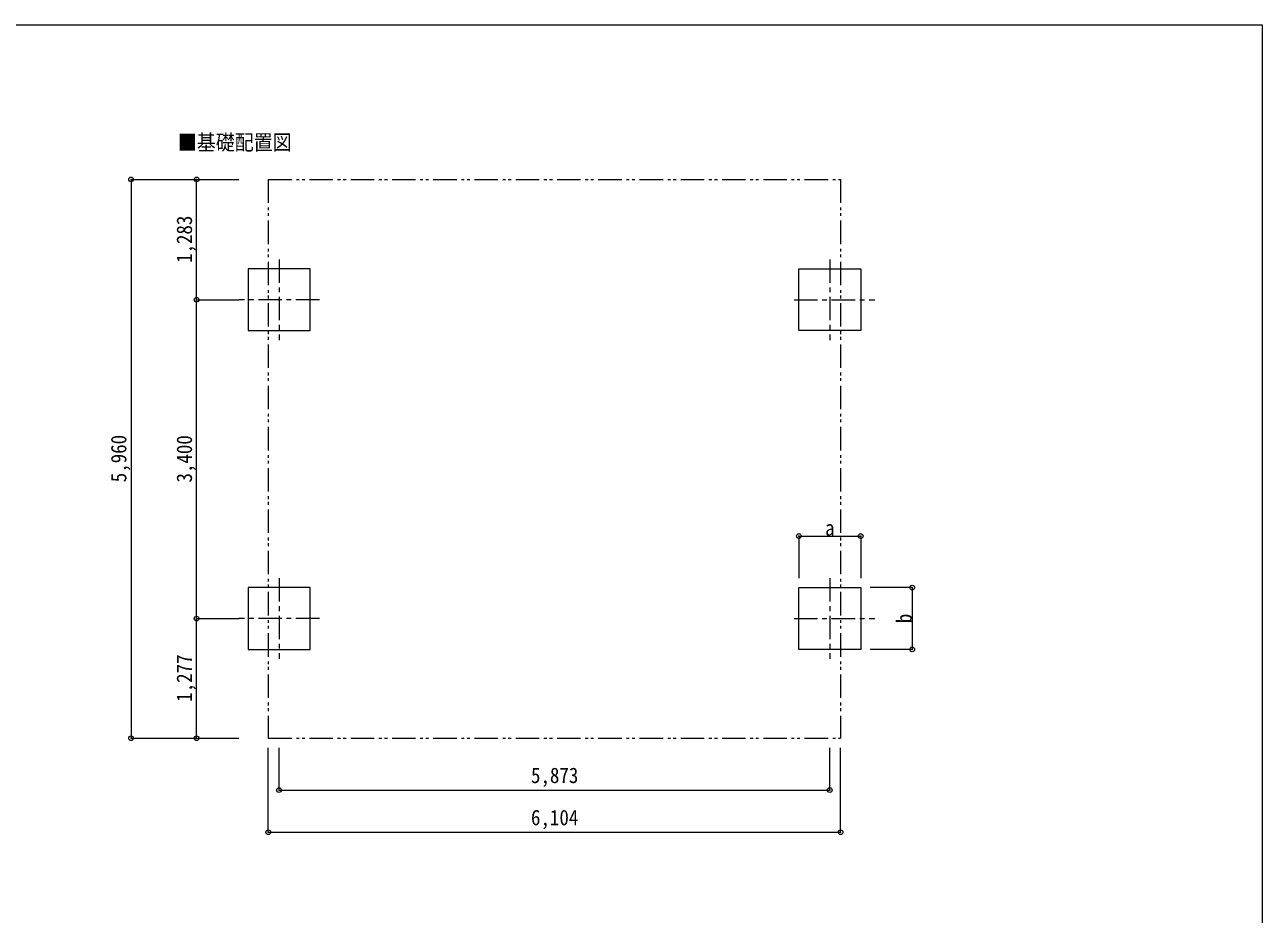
# Model space of a CAD drawing. Units: millimetres at full size, sheet at 1:50. Extents: x -14053 to 14053, y -9700 to 9700.
# Drawn here: x 149 to 13347, y 214 to 9700 of the extents above; entities that cross this region are included whole.
import ezdxf
from ezdxf.enums import TextEntityAlignment as Align

# ---------------------------------------------------------------- set-up
doc = ezdxf.new("R2010")
doc.units = ezdxf.units.MM
doc.header["$LTSCALE"] = 50
doc.header["$PDMODE"] = 32
doc.header["$PDSIZE"] = 50
doc.linetypes.add('CHAIN1', pattern=[8, 5, -1, 1, -1])
doc.linetypes.add('DOUBLE_CHAIN1', pattern=[8.8, 5, -1, 0.6, -0.6, 0.6, -1])
doc.layers.add('1-7', color=7, linetype='Continuous')
for name, color, linetype, lineweight in [('1-8', 6, 'Continuous', 9), ('1-A', 4, 'CHAIN1', 9), ('F-0', 7, 'Continuous', 9)]:
    doc.layers.add(name, color=color, linetype=linetype, lineweight=lineweight)
doc.styles.add('ＭＳ ゴシック', font='')
doc.styles.get('ＭＳ ゴシック').set_extended_font_data('MS Gothic')

msp = doc.modelspace()

# ---------------------------------------------------------------- linework, layer by layer
at = {"layer": '1-8'}
for p, q in [((1282.51, 8051.15), (2432.51, 8051.15)), ((1282.51, 8051.15), (1282.51, 2091.12)), ((1982.51, 6768.12), (1982.51, 8051.15)), ((1982.51, 6768.12), (2432.51, 6768.12)), ((1982.51, 3368.12), (1982.51, 6768.12)), ((8404.51, 4247.17), (8404.51, 3797.17)), ((8404.51, 4247.17), (9064.51, 4247.17)), ((9064.51, 4247.17), (9064.51, 3797.17)), ((9613.51, 3698.17), (9163.51, 3698.17)), ((9613.51, 3698.17), (9613.51, 3038.12)), ((1982.51, 3368.12), (2432.51, 3368.12)), ((1982.51, 2091.12), (1982.51, 3368.12)), ((9613.51, 3038.12), (9163.51, 3038.12)), ((1282.51, 2091.12), (2432.51, 2091.12)), ((2746.01, 1089.01), (2746.01, 1988.66)), ((2861.51, 1538.66), (2861.51, 1988.66)), ((8734.51, 1538.66), (8734.51, 1988.66)), ((8850.01, 1089.01), (8850.01, 1988.66)), ((2861.51, 1538.66), (8734.51, 1538.66)), ((2746.01, 1089.01), (8850.01, 1089.01))]:
    msp.add_line(p, q, dxfattribs=at)
for p in [(1282.51, 8051.15), (1982.51, 8051.15), (1982.51, 6768.12), (8404.51, 4247.17), (9064.51, 4247.17), (9613.51, 3698.17), (1982.51, 3368.12), (9613.51, 3038.12), (1282.51, 2091.12), (1982.51, 2091.12), (2861.51, 1538.66), (8734.51, 1538.66), (2746.01, 1089.01), (8850.01, 1089.01)]:
    msp.add_point(p, dxfattribs=at)
at = {"layer": '1-A', "color": 7, "linetype": 'DOUBLE_CHAIN1'}
for p, q in [((2746.01, 8051.15), (2746.01, 2091.12)), ((2746.01, 2091.12), (8850.01, 2091.12))]:
    msp.add_line(p, q, dxfattribs=at)
at = {"layer": '1-A'}
for p, q in [((2861.51, 7198.17), (2861.51, 6338.12)), ((8734.51, 7198.17), (8734.51, 6338.12)), ((3291.51, 6768.12), (2431.51, 6768.12)), ((8354.51, 6768.12), (9214.51, 6768.12)), ((2861.51, 3798.17), (2861.51, 2938.12)), ((8734.51, 3798.17), (8734.51, 2938.12)), ((3291.51, 3368.12), (2431.51, 3368.12)), ((8354.51, 3368.12), (9214.51, 3368.12))]:
    msp.add_line(p, q, dxfattribs=at)
at = {"layer": '1-A', "color": 7, "linetype": 'DOUBLE_CHAIN1'}
msp.add_lwpolyline([(2746.01, 8051.15), (8850.01, 8051.15), (8850.01, 2091.12)], dxfattribs=at)
at = {"layer": '1-A', "linetype": 'Continuous'}
for points in [[(3191.51, 6438.12), (3191.51, 7098.17), (2531.51, 7098.17), (2531.51, 6438.12)], [(8404.51, 6438.12), (8404.51, 7098.17), (9064.51, 7098.17), (9064.51, 6438.12)], [(3191.51, 3038.12), (3191.51, 3698.17), (2531.51, 3698.17), (2531.51, 3038.12)], [(8404.51, 3038.12), (8404.51, 3698.17), (9064.51, 3698.17), (9064.51, 3038.12)]]:
    msp.add_lwpolyline(points, close=True, dxfattribs=at)
at = {"layer": 'F-0', "color": 5, "lineweight": 5}
for p, q in [((-14053.43, 9700), (13346.57, 9700)), ((13346.57, 9700), (13346.57, -9700))]:
    msp.add_line(p, q, dxfattribs=at)

# ---------------------------------------------------------------- texts
at = {"layer": '1-7', "style": 'ＭＳ ゴシック', "width": 0.9}
msp.add_text('■基礎配置図', height=165, dxfattribs=at).set_placement((1780.97, 8313.91), align=Align.BOTTOM_LEFT)
at = {"layer": '1-8', "color": 7, "style": 'ＭＳ ゴシック', "width": 0.9}
for s, p in [('1,283', (1982.51, 7159.63)), ('5,960', (1282.51, 4821.13)), ('3,400', (1982.51, 4818.12)), ('b', (9658.51, 3318.14)), ('1,277', (1982.51, 2479.62))]:
    msp.add_text(s, height=165, rotation=90, dxfattribs=at).set_placement(p, align=Align.BOTTOM_LEFT)
for s, p in [('a', (8684.51, 4202.17)), ('5,873', (5548.01, 1563.66)), ('6,104', (5548.01, 1114.01))]:
    msp.add_text(s, height=165, dxfattribs=at).set_placement(p, align=Align.BOTTOM_LEFT)

doc.saveas('drawing.dxf')
